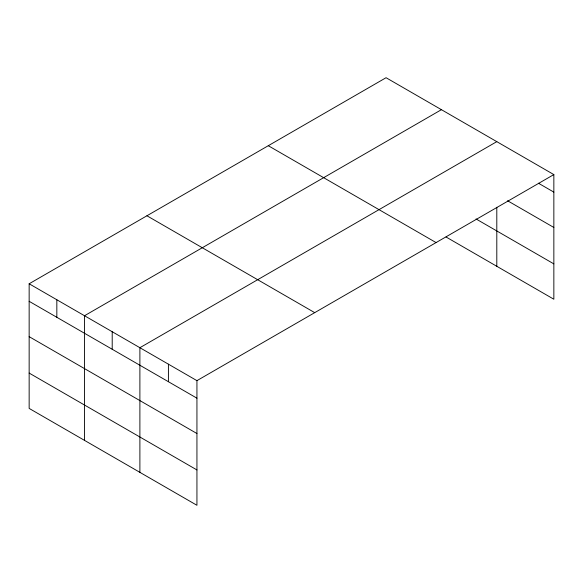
<?xml version="1.0" encoding="UTF-8"?>
<svg xmlns="http://www.w3.org/2000/svg" width="583" height="583" viewBox="0 0 583 583"><rect width="100%" height="100%" fill="white"/><g stroke="black" fill="none" stroke-linecap="round" stroke-linejoin="round"><path stroke-width="0.87" d="M29.15 283.775L196.937 380.648L196.937 505.286L29.15 408.413L29.15 283.775L386.063 77.714L553.85 174.587L553.85 299.225L446.046 236.989M441.433 109.677L84.52 315.738L84.52 440.384M496.803 141.647L139.891 347.708L139.891 472.354M196.937 380.648L553.85 174.587M538.43 183.215L553.85 192.12M507.596 200.756L553.85 227.465M476.041 218.96L553.85 263.88M268.282 145.714L436.069 242.586M146.931 215.776L314.718 312.648M29.15 301.309L196.937 398.182M29.15 336.653L196.937 433.526M29.15 373.069L196.937 469.942M496.803 207.271L496.803 266.293M168.414 364.178L168.414 381.712M112.206 331.727L112.206 349.261M56.835 299.757L56.835 317.29"/></g></svg>
